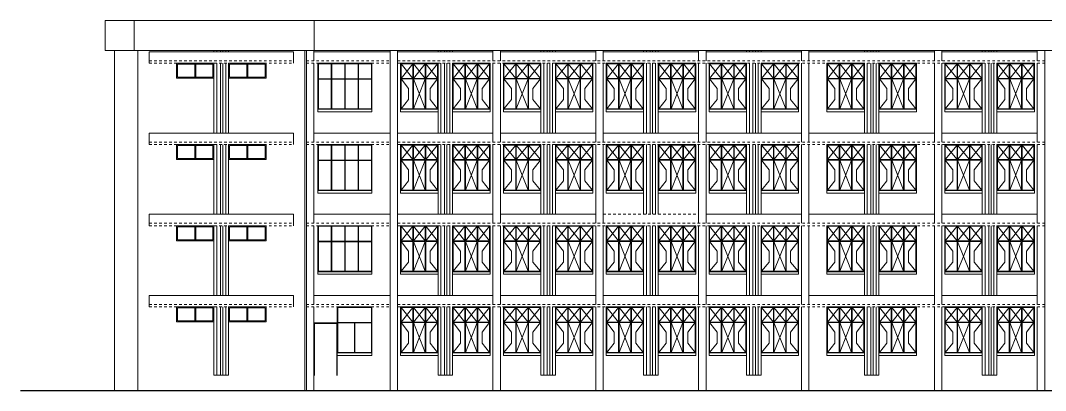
# Model space of a CAD drawing. Header units: millimetres. Extents: x 1898 to 3725, y 783 to 1532.
# Drawn here: x 2469 to 2510.02, y 967.41 to 982.21 of the extents above; entities that cross this region are included whole.
import ezdxf

# ---------------------------------------------------------------- set-up
doc = ezdxf.new("R2010")
doc.units = ezdxf.units.MM
doc.linetypes.add('DASHED', pattern=[0.75, 0.5, -0.25])
doc.linetypes.add('DASHED2', pattern=[0.375, 0.25, -0.125])
for name, color, linetype, lineweight in [('CLL LEV.', 15, 'Continuous', 18), ('Door', 54, 'Continuous', 18), ('Dotted', 23, 'DASHED', 15), ('ELEV.1', 7, 'Continuous', 20), ('ELEV.2', 250, 'Continuous', 20), ('ELEV.4', 251, 'Continuous', 18), ('Fixture', 44, 'Continuous', 13), ('PROJ.', 30, 'DASHED2', 15), ('Ventilator', 4, 'DASHED', 18), ('Wall', 7, 'Continuous', 30), ('Window', 150, 'Continuous', 15)]:
    doc.layers.add(name, color=color, linetype=linetype, lineweight=lineweight)

# ---------------------------------------------------------------- blocks, each defined once
blk = doc.blocks.new('WIN')
at = {"layer": 'CLL LEV.'}
for p, q in [((0, 0), (0, -0.1)), ((1.5, 0), (1.5, -0.1)), ((0, -0.1), (1.5, -0.1))]:
    blk.add_line(p, q, dxfattribs=at)
at = {"layer": 'Dotted', "ltscale": 130}
for p, q in [((0.02, 1.82), (0.493, 1.235)), ((0.02, 1.235), (0.493, 1.82)), ((0.513, 1.82), (0.987, 1.235)), ((0.513, 1.235), (0.987, 1.82)), ((1.007, 1.82), (1.48, 1.235)), ((1.007, 1.235), (1.48, 1.82)), ((0.32, 0.827), (0.02, 1.215)), ((0.32, 0.827), (0.32, 0.389)), ((0.513, 1.215), (0.987, 0.02)), ((0.513, 0.02), (0.987, 1.215)), ((1.18, 0.827), (1.48, 1.215)), ((1.18, 0.827), (1.18, 0.389)), ((0.32, 0.389), (0.02, 0.02)), ((1.18, 0.389), (1.48, 0.02))]:
    blk.add_line(p, q, dxfattribs=at)
at = {"layer": 'Window'}
for p, q in [((0, 1.84), (0, 0)), ((0, 1.84), (1.5, 1.84)), ((0.02, 1.82), (0.02, 1.235)), ((0.02, 1.82), (1.48, 1.82)), ((0.493, 1.82), (0.493, 1.235)), ((0.513, 1.82), (0.513, 1.235)), ((0.987, 1.82), (0.987, 1.235)), ((1.007, 1.82), (1.007, 1.235)), ((1.48, 1.82), (1.48, 1.235)), ((1.5, 1.84), (1.5, 0)), ((0.02, 1.235), (0.493, 1.235)), ((0.513, 1.235), (0.987, 1.235)), ((1.007, 1.235), (1.48, 1.235)), ((0.02, 1.215), (0.493, 1.215)), ((0.02, 1.215), (0.02, 0.02)), ((0.493, 1.215), (0.493, 0.02)), ((0.513, 1.215), (0.987, 1.215)), ((0.513, 1.215), (0.513, 0.02)), ((0.987, 1.215), (0.987, 0.02)), ((1.007, 1.215), (1.48, 1.215)), ((1.007, 1.215), (1.007, 0.02)), ((1.48, 1.215), (1.48, 0.02)), ((0, 0), (1.5, 0)), ((0.02, 0.02), (0.493, 0.02)), ((0.513, 0.02), (0.987, 0.02)), ((1.007, 0.02), (1.48, 0.02))]:
    blk.add_line(p, q, dxfattribs=at)
blk = doc.blocks.new('DRTY')
at = {"layer": 'ELEV.1', "color": 251, "ltscale": 0.05}
for p, q in [((-0.115, 3.7), (-0.115, 3.65)), ((0, 3.7), (0, 3.65)), ((0.355, 3.7), (0.355, 3.65)), ((0.47, 3.7), (0.47, 3.65)), ((-0.115, 3.19), (-0.115, 0.4)), ((0, 3.19), (0, 0.4)), ((0.355, 3.19), (0.355, 0.4)), ((0.47, 3.19), (0.47, 0.4)), ((-0.115, -0.06), (-0.115, -2.85)), ((0, -0.06), (0, -2.85)), ((0.355, -0.06), (0.355, -2.85)), ((0.47, -0.06), (0.47, -2.85)), ((-0.115, -3.31), (-0.115, -6.1)), ((0, -3.31), (0, -6.1)), ((0.355, -3.31), (0.355, -6.1)), ((0.47, -3.31), (0.47, -6.1)), ((-0.115, -6.56), (-0.115, -9.29)), ((0, -6.56), (0, -9.29)), ((0.355, -6.56), (0.355, -9.29)), ((0.47, -6.56), (0.47, -9.29)), ((-0.115, -9.29), (-0.115, -9.29)), ((-0.115, -9.29), (0.47, -9.29))]:
    blk.add_line(p, q, dxfattribs=at)
at = {"layer": 'Fixture', "ltscale": 0.05}
for p, q in [((0.113, 3.7), (0.113, 3.65)), ((0.213, 3.7), (0.213, 3.65)), ((0.113, 3.19), (0.113, 0.4)), ((0.213, 3.19), (0.213, 0.4)), ((0.113, -0.06), (0.113, -2.85)), ((0.213, -0.06), (0.213, -2.85)), ((0.113, -3.31), (0.113, -6.1)), ((0.213, -3.31), (0.213, -6.1)), ((0.113, -6.56), (0.113, -9.29)), ((0.213, -6.56), (0.213, -9.29)), ((0.113, -9.29), (0.213, -9.29))]:
    blk.add_line(p, q, dxfattribs=at)

msp = doc.modelspace()

# ---------------------------------------------------------------- linework, layer by layer
at = {"layer": 'CLL LEV.'}
for p, q in [((2480.9078, 978.6581), (2480.9078, 978.5581)), ((2483.0687, 978.5581), (2480.9078, 978.5581)), ((2483.0687, 978.6581), (2483.0687, 978.5581)), ((2480.9078, 975.4081), (2480.9078, 975.3081)), ((2483.0687, 975.3081), (2480.9078, 975.3081)), ((2483.0687, 975.4081), (2483.0687, 975.3081)), ((2480.9078, 972.1581), (2480.9078, 972.0581)), ((2483.0687, 972.0581), (2480.9078, 972.0581)), ((2483.0687, 972.1581), (2483.0687, 972.0581)), ((2483.0687, 968.9081), (2483.0687, 968.8081)), ((2483.0687, 968.8081), (2481.682, 968.8081))]:
    msp.add_line(p, q, dxfattribs=at)
at = {"layer": 'Door'}
for p, q in [((2480.7478, 968.0081), (2480.7478, 970.1081)), ((2480.7478, 970.1081), (2481.682, 970.1081)), ((2480.7678, 970.0881), (2481.662, 970.0881)), ((2480.7678, 968.0081), (2480.7678, 970.0881)), ((2481.662, 970.0881), (2481.662, 968.0081)), ((2481.682, 970.1081), (2481.682, 968.0081))]:
    msp.add_line(p, q, dxfattribs=at)
at = {"layer": 'ELEV.2'}
for p, q in [((2473.5553, 982.2081), (2473.5553, 981.0081)), ((2473.5553, 982.2081), (2480.4478, 982.2081)), ((2480.4478, 982.2081), (2517.9153, 982.2081)), ((2480.7553, 981.0081), (2480.7553, 982.2081)), ((2473.5553, 981.0081), (2480.4478, 981.0081)), ((2473.6953, 981.0081), (2473.6953, 967.4081)), ((2474.1553, 980.9581), (2479.9253, 980.9581)), ((2474.1553, 980.9581), (2474.1553, 980.5981)), ((2479.9253, 980.9581), (2479.9253, 980.5981)), ((2480.3853, 981.0081), (2480.3853, 967.4081)), ((2480.4478, 981.0081), (2480.4478, 967.4081)), ((2480.4478, 981.0081), (2517.9153, 981.0081)), ((2480.7478, 981.0081), (2480.7478, 980.5981)), ((2480.7478, 980.9581), (2483.7978, 980.9581)), ((2483.7978, 981.0081), (2483.7978, 967.4081)), ((2484.0978, 981.0081), (2484.0978, 967.4081)), ((2484.0978, 980.9581), (2487.9128, 980.9581)), ((2487.9128, 981.0081), (2487.9128, 980.5981)), ((2488.2128, 981.0081), (2488.2128, 980.5981)), ((2488.2128, 980.9581), (2492.0278, 980.9581)), ((2492.0278, 981.0081), (2492.0278, 980.5981)), ((2492.3278, 981.0081), (2492.3278, 980.5981)), ((2492.3278, 980.9581), (2496.1428, 980.9581)), ((2496.1428, 981.0081), (2496.1428, 980.5981)), ((2496.4428, 981.0081), (2496.4428, 980.5981)), ((2496.4428, 980.9581), (2500.2578, 980.9581)), ((2500.2578, 981.0081), (2500.2578, 980.5981)), ((2500.5578, 981.0081), (2500.5578, 980.5981)), ((2500.5578, 980.9581), (2505.5778, 980.9581)), ((2505.5778, 981.0081), (2505.5778, 980.5981)), ((2505.8778, 981.0081), (2505.8778, 980.5981)), ((2505.8778, 980.9581), (2509.6928, 980.9581)), ((2509.6928, 981.0081), (2509.6928, 980.5981)), ((2509.9928, 981.0081), (2509.9928, 967.4081)), ((2480.7478, 980.4981), (2480.7478, 977.3481)), ((2487.9128, 980.4981), (2487.9128, 977.3481)), ((2488.2128, 980.4981), (2488.2128, 977.3481)), ((2492.0278, 980.4981), (2492.0278, 977.3481)), ((2492.3278, 980.4981), (2492.3278, 977.3481)), ((2496.1428, 980.4981), (2496.1428, 977.3481)), ((2496.4428, 980.4981), (2496.4428, 977.3481)), ((2500.2578, 980.4981), (2500.2578, 977.3481)), ((2500.5578, 980.4981), (2500.5578, 977.3481)), ((2505.5778, 980.4981), (2505.5778, 977.3481)), ((2505.8778, 980.4981), (2505.8778, 977.3481)), ((2509.6928, 980.4981), (2509.6928, 977.3481)), ((2474.1553, 977.7081), (2479.9253, 977.7081)), ((2474.1553, 977.7081), (2474.1553, 977.3481)), ((2479.9253, 977.7081), (2479.9253, 977.3481)), ((2480.7478, 977.7081), (2483.7978, 977.7081)), ((2484.0978, 977.7081), (2487.9128, 977.7081)), ((2488.2128, 977.7081), (2492.0278, 977.7081)), ((2492.3278, 977.7081), (2496.1428, 977.7081)), ((2496.4428, 977.7081), (2500.2578, 977.7081)), ((2500.5578, 977.7081), (2505.5778, 977.7081)), ((2505.8778, 977.7081), (2509.6928, 977.7081)), ((2480.7478, 977.2481), (2480.7478, 974.0981)), ((2487.9128, 977.2481), (2487.9128, 974.0981)), ((2488.2128, 977.2481), (2488.2128, 974.0981)), ((2492.0278, 977.2481), (2492.0278, 974.0981)), ((2492.3278, 977.2481), (2492.3278, 974.0981)), ((2496.1428, 977.2481), (2496.1428, 974.0981)), ((2496.4428, 977.2481), (2496.4428, 974.0981)), ((2500.2578, 977.2481), (2500.2578, 974.0981)), ((2500.5578, 977.2481), (2500.5578, 974.0981)), ((2505.5778, 977.2481), (2505.5778, 974.0981)), ((2505.8778, 977.2481), (2505.8778, 974.0981)), ((2509.6928, 977.2481), (2509.6928, 974.0981)), ((2474.1553, 974.4581), (2479.9253, 974.4581)), ((2474.1553, 974.4581), (2474.1553, 974.0981)), ((2479.9253, 974.4581), (2479.9253, 974.0981)), ((2480.7478, 974.4581), (2483.7978, 974.4581)), ((2484.0978, 974.4581), (2487.9128, 974.4581)), ((2488.2128, 974.4581), (2492.0278, 974.4581)), ((2496.4428, 974.4581), (2500.2578, 974.4581)), ((2500.5578, 974.4581), (2505.5778, 974.4581)), ((2505.8778, 974.4581), (2509.6928, 974.4581)), ((2480.7478, 973.9981), (2480.7478, 970.8481)), ((2487.9128, 973.9981), (2487.9128, 970.8481)), ((2488.2128, 973.9981), (2488.2128, 970.8481)), ((2492.0278, 973.9981), (2492.0278, 970.8481)), ((2492.3278, 973.9981), (2492.3278, 970.8481)), ((2496.1428, 973.9981), (2496.1428, 970.8481)), ((2496.4428, 973.9981), (2496.4428, 970.8481)), ((2500.2578, 973.9981), (2500.2578, 970.8481)), ((2500.5578, 973.9981), (2500.5578, 970.8481)), ((2505.5778, 973.9981), (2505.5778, 970.8481)), ((2505.8778, 973.9981), (2505.8778, 970.8481)), ((2509.6928, 973.9981), (2509.6928, 970.8481)), ((2474.1553, 971.2081), (2479.9253, 971.2081)), ((2474.1553, 971.2081), (2474.1553, 970.8481)), ((2479.9253, 971.2081), (2479.9253, 970.8481)), ((2480.7478, 971.2081), (2483.7978, 971.2081)), ((2484.0978, 971.2081), (2487.9128, 971.2081)), ((2488.2128, 971.2081), (2492.0278, 971.2081)), ((2492.3278, 971.2081), (2496.1428, 971.2081)), ((2496.4428, 971.2081), (2500.2578, 971.2081)), ((2500.5578, 971.2081), (2505.5778, 971.2081)), ((2505.8778, 971.2081), (2509.6928, 971.2081)), ((2480.7478, 970.7481), (2480.7478, 967.4081)), ((2487.9128, 970.7481), (2487.9128, 967.4081)), ((2488.2128, 970.7481), (2488.2128, 967.4081)), ((2492.0278, 970.7481), (2492.0278, 967.4081)), ((2492.3278, 970.7481), (2492.3278, 967.4081)), ((2496.1428, 970.7481), (2496.1428, 967.4081)), ((2496.4428, 970.7481), (2496.4428, 967.4081)), ((2500.2578, 970.7481), (2500.2578, 967.4081)), ((2500.5578, 970.7481), (2500.5578, 967.4081)), ((2505.5778, 970.7481), (2505.5778, 967.4081)), ((2505.8778, 970.7481), (2505.8778, 967.4081)), ((2509.6928, 970.7481), (2509.6928, 967.4081))]:
    msp.add_line(p, q, dxfattribs=at)
at = {"layer": 'ELEV.4', "linetype": 'Continuous'}
for p, q in [((2472.3895, 982.2081), (2472.3895, 981.0081)), ((2472.3895, 982.2081), (2473.5553, 982.2081)), ((2472.3895, 981.0081), (2473.5553, 981.0081)), ((2472.7595, 981.0081), (2472.7595, 967.4081))]:
    msp.add_line(p, q, dxfattribs=at)
at = {"layer": 'PROJ.', "ltscale": 0.002}
for p, q in [((2474.1553, 980.5981), (2479.9253, 980.5981)), ((2474.1553, 980.4981), (2479.9253, 980.4981)), ((2480.4478, 980.5981), (2483.7978, 980.5981)), ((2480.4478, 980.4981), (2483.7978, 980.4981)), ((2484.0978, 980.5981), (2509.9928, 980.5981)), ((2484.0978, 980.4981), (2509.9928, 980.4981)), ((2474.1553, 977.3481), (2479.9253, 977.3481)), ((2474.1553, 977.2481), (2479.9253, 977.2481)), ((2480.4478, 977.3481), (2483.7978, 977.3481)), ((2480.4478, 977.2481), (2483.7978, 977.2481)), ((2484.0978, 977.3481), (2509.9928, 977.3481)), ((2484.0978, 977.2481), (2509.9928, 977.2481)), ((2492.3278, 974.4581), (2496.1428, 974.4581)), ((2474.1553, 974.0981), (2479.9253, 974.0981)), ((2474.1553, 973.9981), (2479.9253, 973.9981)), ((2480.4478, 974.0981), (2483.7978, 974.0981)), ((2480.4478, 973.9981), (2483.7978, 973.9981)), ((2484.0978, 974.0981), (2509.9928, 974.0981)), ((2484.0978, 973.9981), (2509.9928, 973.9981)), ((2474.1553, 970.8481), (2479.9253, 970.8481)), ((2474.1553, 970.7481), (2479.9253, 970.7481)), ((2480.4478, 970.8481), (2483.7978, 970.8481)), ((2480.4478, 970.7481), (2483.7978, 970.7481)), ((2484.0978, 970.8481), (2509.9928, 970.8481)), ((2484.0978, 970.7481), (2509.9928, 970.7481))]:
    msp.add_line(p, q, dxfattribs=at)
at = {"layer": 'PROJ.'}
for p, q in [((2474.1553, 980.5981), (2474.1553, 980.4981)), ((2479.9253, 980.5981), (2479.9253, 980.4981)), ((2480.4478, 980.5981), (2480.4478, 980.4981)), ((2484.0978, 980.5981), (2484.0978, 980.4981)), ((2474.1553, 977.3481), (2474.1553, 977.2481)), ((2479.9253, 977.3481), (2479.9253, 977.2481)), ((2480.4478, 977.3481), (2480.4478, 977.2481)), ((2484.0978, 977.3481), (2484.0978, 977.2481)), ((2474.1553, 974.0981), (2474.1553, 973.9981)), ((2479.9253, 974.0981), (2479.9253, 973.9981)), ((2480.4478, 974.0981), (2480.4478, 973.9981)), ((2484.0978, 974.0981), (2484.0978, 973.9981)), ((2474.1553, 970.8481), (2474.1553, 970.7481)), ((2479.9253, 970.8481), (2479.9253, 970.7481)), ((2480.4478, 970.8481), (2480.4478, 970.7481)), ((2484.0978, 970.8481), (2484.0978, 970.7481))]:
    msp.add_line(p, q, dxfattribs=at)
at = {"layer": 'Ventilator', "linetype": 'ByBlock'}
for p, q in [((2475.9778, 980.4581), (2475.9778, 979.9381)), ((2476.0178, 980.4581), (2476.0178, 979.9381)), ((2478.0628, 980.4581), (2478.0628, 979.9381)), ((2478.1028, 980.4581), (2478.1028, 979.9381)), ((2475.9778, 977.2081), (2475.9778, 976.6881)), ((2476.0178, 977.2081), (2476.0178, 976.6881)), ((2478.0628, 977.2081), (2478.0628, 976.6881)), ((2478.1028, 977.2081), (2478.1028, 976.6881)), ((2475.9778, 973.9581), (2475.9778, 973.4381)), ((2476.0178, 973.9581), (2476.0178, 973.4381)), ((2478.0628, 973.9581), (2478.0628, 973.4381)), ((2478.1028, 973.9581), (2478.1028, 973.4381)), ((2475.9778, 970.7081), (2475.9778, 970.1881)), ((2476.0178, 970.7081), (2476.0178, 970.1881)), ((2478.0628, 970.7081), (2478.0628, 970.1881)), ((2478.1028, 970.7081), (2478.1028, 970.1881))]:
    msp.add_line(p, q, dxfattribs=at)
for points in [[(2475.2478, 980.4981), (2476.7478, 980.4981), (2476.7478, 979.8981), (2475.2478, 979.8981)], [(2475.2878, 980.4581), (2476.7078, 980.4581), (2476.7078, 979.9381), (2475.2878, 979.9381)], [(2477.3328, 980.4981), (2478.8328, 980.4981), (2478.8328, 979.8981), (2477.3328, 979.8981)], [(2477.3728, 980.4581), (2478.7928, 980.4581), (2478.7928, 979.9381), (2477.3728, 979.9381)], [(2475.2478, 977.2481), (2476.7478, 977.2481), (2476.7478, 976.6481), (2475.2478, 976.6481)], [(2475.2878, 977.2081), (2476.7078, 977.2081), (2476.7078, 976.6881), (2475.2878, 976.6881)], [(2477.3328, 977.2481), (2478.8328, 977.2481), (2478.8328, 976.6481), (2477.3328, 976.6481)], [(2477.3728, 977.2081), (2478.7928, 977.2081), (2478.7928, 976.6881), (2477.3728, 976.6881)], [(2475.2478, 973.9981), (2476.7478, 973.9981), (2476.7478, 973.3981), (2475.2478, 973.3981)], [(2475.2878, 973.9581), (2476.7078, 973.9581), (2476.7078, 973.4381), (2475.2878, 973.4381)], [(2477.3328, 973.9981), (2478.8328, 973.9981), (2478.8328, 973.3981), (2477.3328, 973.3981)], [(2477.3728, 973.9581), (2478.7928, 973.9581), (2478.7928, 973.4381), (2477.3728, 973.4381)], [(2475.2478, 970.7481), (2476.7478, 970.7481), (2476.7478, 970.1481), (2475.2478, 970.1481)], [(2475.2878, 970.7081), (2476.7078, 970.7081), (2476.7078, 970.1881), (2475.2878, 970.1881)], [(2477.3328, 970.7481), (2478.8328, 970.7481), (2478.8328, 970.1481), (2477.3328, 970.1481)], [(2477.3728, 970.7081), (2478.7928, 970.7081), (2478.7928, 970.1881), (2477.3728, 970.1881)]]:
    msp.add_lwpolyline(points, close=True, dxfattribs=at)
at = {"layer": 'Wall'}
msp.add_line((2469.0041, 967.4081), (2582.8384, 967.4081), dxfattribs=at)
at = {"layer": 'Window'}
for p, q in [((2481.443, 980.4781), (2481.443, 979.8781)), ((2481.463, 980.4781), (2481.463, 979.8781)), ((2481.9782, 980.4781), (2481.9782, 979.8781)), ((2481.9982, 980.4781), (2481.9982, 979.8781)), ((2482.5135, 980.4781), (2482.5135, 979.8781)), ((2482.5335, 980.4781), (2482.5335, 979.8781)), ((2480.9278, 979.8781), (2483.0487, 979.8781)), ((2480.9278, 979.8581), (2483.0487, 979.8581)), ((2481.443, 979.8581), (2481.443, 978.6781)), ((2481.463, 979.8581), (2481.463, 978.6781)), ((2481.9782, 979.8581), (2481.9782, 978.6781)), ((2481.9982, 979.8581), (2481.9982, 978.6781)), ((2482.5135, 979.8581), (2482.5135, 978.6781)), ((2482.5335, 979.8581), (2482.5335, 978.6781)), ((2481.443, 977.2281), (2481.443, 976.6281)), ((2481.463, 977.2281), (2481.463, 976.6281)), ((2481.9782, 977.2281), (2481.9782, 976.6281)), ((2481.9982, 977.2281), (2481.9982, 976.6281)), ((2482.5135, 977.2281), (2482.5135, 976.6281)), ((2482.5335, 977.2281), (2482.5335, 976.6281)), ((2480.9278, 976.6281), (2483.0487, 976.6281)), ((2480.9278, 976.6081), (2483.0487, 976.6081)), ((2481.443, 976.6081), (2481.443, 975.4281)), ((2481.463, 976.6081), (2481.463, 975.4281)), ((2481.9782, 976.6081), (2481.9782, 975.4281)), ((2481.9982, 976.6081), (2481.9982, 975.4281)), ((2482.5135, 976.6081), (2482.5135, 975.4281)), ((2482.5335, 976.6081), (2482.5335, 975.4281)), ((2481.443, 973.9781), (2481.443, 973.3781)), ((2481.463, 973.9781), (2481.463, 973.3781)), ((2481.9782, 973.9781), (2481.9782, 973.3781)), ((2481.9982, 973.9781), (2481.9982, 973.3781)), ((2482.5135, 973.9781), (2482.5135, 973.3781)), ((2482.5335, 973.9781), (2482.5335, 973.3781)), ((2480.9278, 973.3781), (2483.0487, 973.3781)), ((2480.9278, 973.3581), (2483.0487, 973.3581)), ((2481.443, 973.3581), (2481.443, 972.1781)), ((2481.463, 973.3581), (2481.463, 972.1781)), ((2481.9782, 973.3581), (2481.9782, 972.1781)), ((2481.9982, 973.3581), (2481.9982, 972.1781)), ((2482.5135, 973.3581), (2482.5135, 972.1781)), ((2482.5335, 973.3581), (2482.5335, 972.1781)), ((2481.702, 970.1281), (2483.0487, 970.1281)), ((2481.702, 970.1081), (2483.0487, 970.1081)), ((2482.3654, 970.1081), (2482.3654, 968.9281)), ((2482.3854, 970.1081), (2482.3854, 968.9281))]:
    msp.add_line(p, q, dxfattribs=at)
for points in [[(2480.9078, 980.4981), (2483.0687, 980.4981), (2483.0687, 978.6581), (2480.9078, 978.6581)], [(2480.9278, 980.4781), (2483.0487, 980.4781), (2483.0487, 978.6781), (2480.9278, 978.6781)], [(2480.9078, 977.2481), (2483.0687, 977.2481), (2483.0687, 975.4081), (2480.9078, 975.4081)], [(2480.9278, 977.2281), (2483.0487, 977.2281), (2483.0487, 975.4281), (2480.9278, 975.4281)], [(2480.9078, 973.9981), (2483.0687, 973.9981), (2483.0687, 972.1581), (2480.9078, 972.1581)], [(2480.9278, 973.9781), (2483.0487, 973.9781), (2483.0487, 972.1781), (2480.9278, 972.1781)], [(2481.682, 970.7481), (2483.0687, 970.7481), (2483.0687, 968.9081), (2481.682, 968.9081)], [(2481.702, 970.7281), (2483.0487, 970.7281), (2483.0487, 968.9281), (2481.702, 968.9281)]]:
    msp.add_lwpolyline(points, close=True, dxfattribs=at)

# ---------------------------------------------------------------- block references
at = {"layer": 'ELEV.2', "xscale": -1}
for p in [(2477.2178, 977.3081), (2486.1828, 977.3081), (2490.2978, 977.3081), (2494.4128, 977.3081), (2498.5278, 977.3081), (2503.2453, 977.3081), (2507.9628, 977.3081)]:
    msp.add_blockref('DRTY', p, dxfattribs=at)
at = {"layer": 'Window'}
for p in [(2484.2128, 978.6581), (2486.2978, 978.6581), (2488.3278, 978.6581), (2490.4128, 978.6581), (2492.4428, 978.6581), (2494.5278, 978.6581), (2496.5578, 978.6581), (2498.6428, 978.6581), (2501.2753, 978.6581), (2503.3603, 978.6581), (2505.9928, 978.6581), (2508.0778, 978.6581), (2484.2128, 975.4081), (2486.2978, 975.4081), (2488.3278, 975.4081), (2490.4128, 975.4081), (2492.4428, 975.4081), (2494.5278, 975.4081), (2496.5578, 975.4081), (2498.6428, 975.4081), (2501.2753, 975.4081), (2503.3603, 975.4081), (2505.9928, 975.4081), (2508.0778, 975.4081), (2484.2128, 972.1581), (2486.2978, 972.1581), (2488.3278, 972.1581), (2490.4128, 972.1581), (2492.4428, 972.1581), (2494.5278, 972.1581), (2496.5578, 972.1581), (2498.6428, 972.1581), (2501.2753, 972.1581), (2503.3603, 972.1581), (2505.9928, 972.1581), (2508.0778, 972.1581), (2484.2128, 968.9081), (2486.2978, 968.9081), (2488.3278, 968.9081), (2490.4128, 968.9081), (2492.4428, 968.9081), (2494.5278, 968.9081), (2496.5578, 968.9081), (2498.6428, 968.9081), (2501.2753, 968.9081), (2503.3603, 968.9081), (2505.9928, 968.9081), (2508.0778, 968.9081)]:
    msp.add_blockref('WIN', p, dxfattribs=at)

doc.saveas('drawing.dxf')
